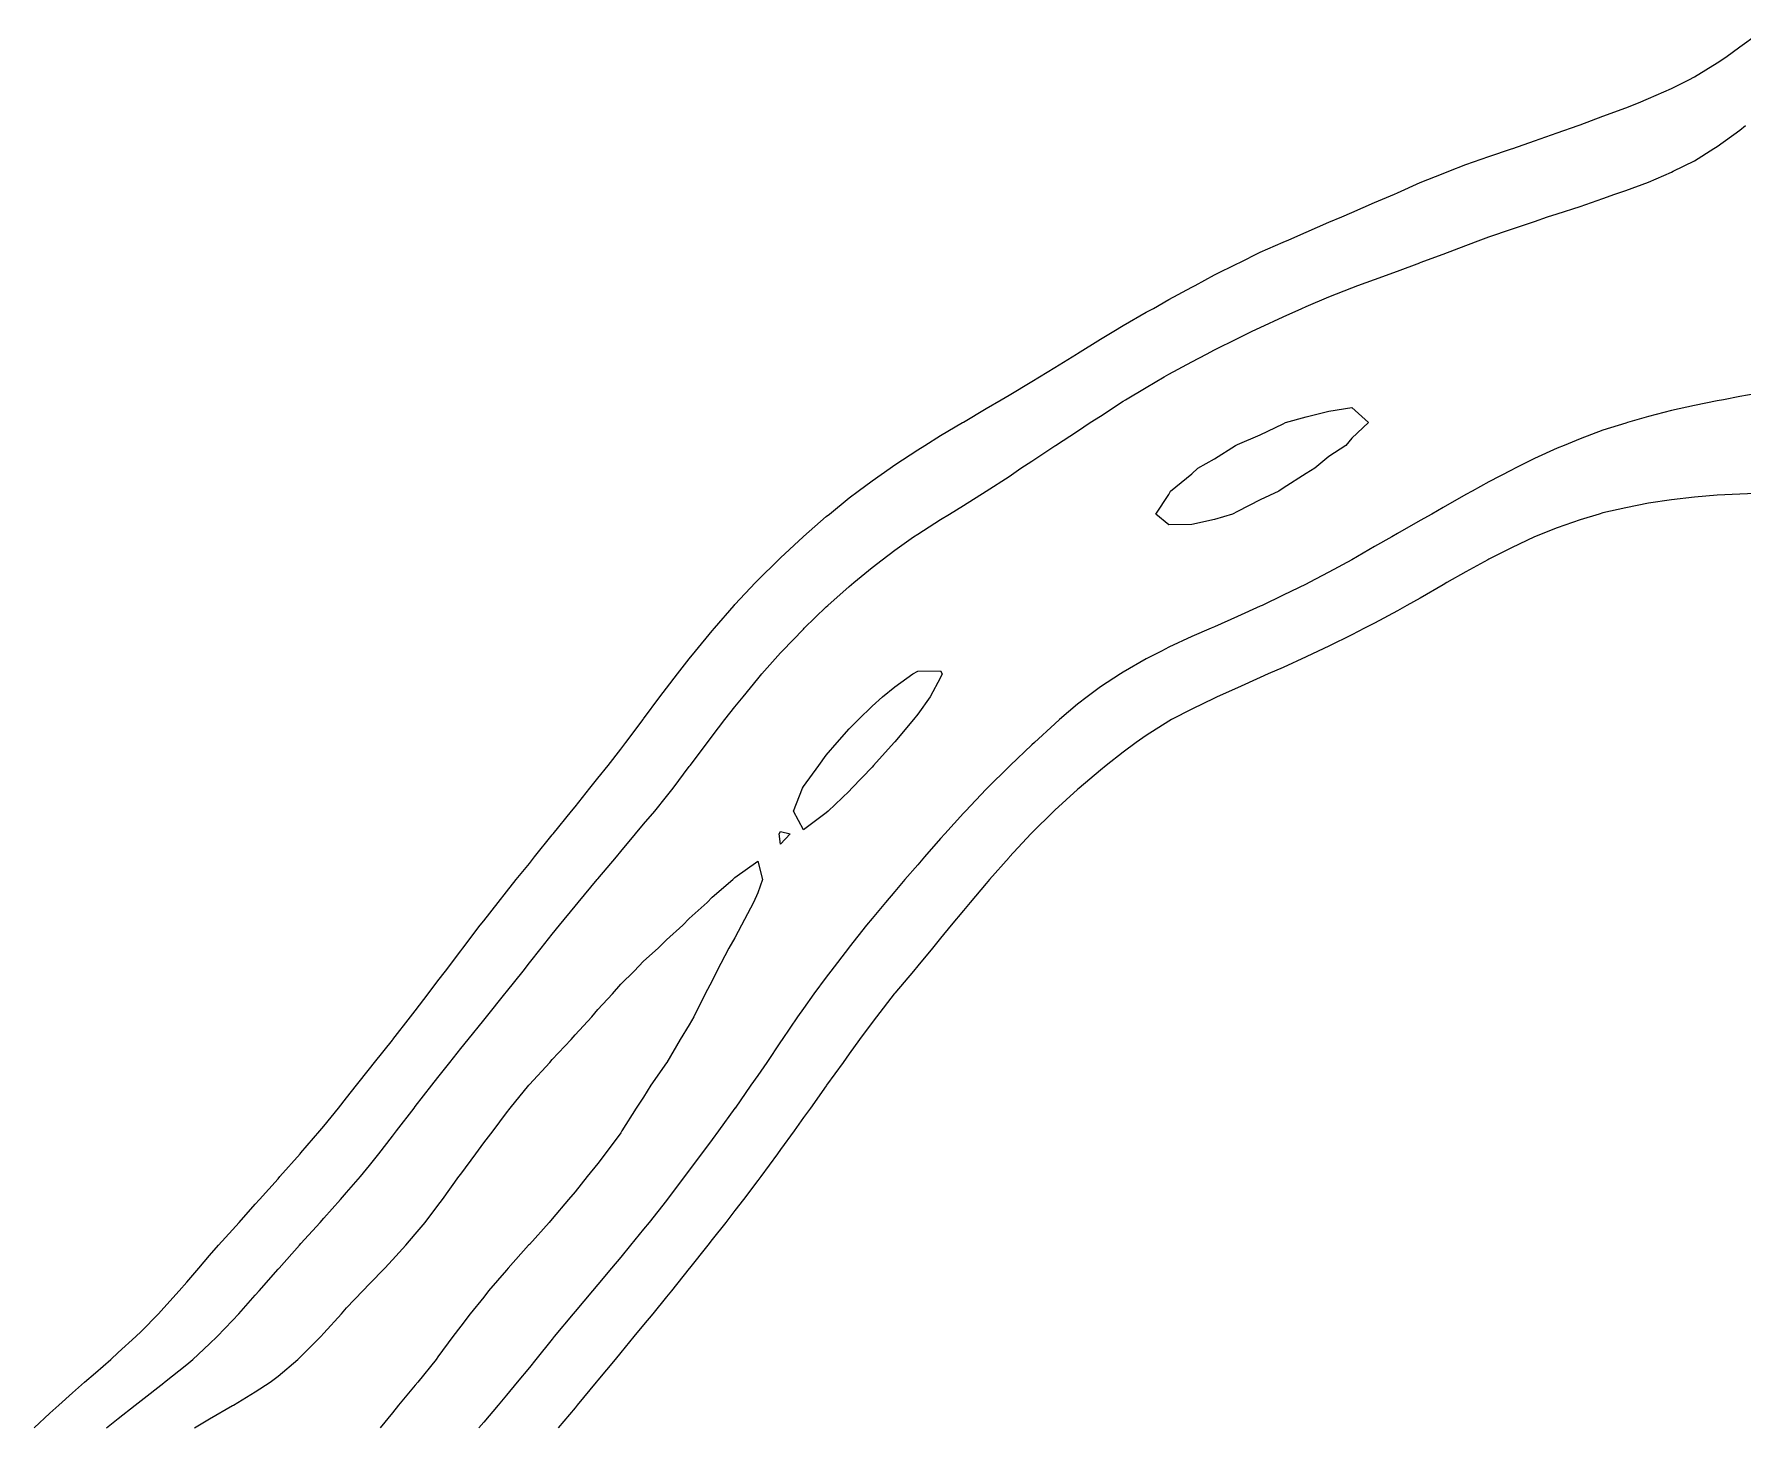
# Model space of a CAD drawing. Header units: inches. Extents: x -3765 to -2207, y 6717241 to 6718976.
# Drawn here: x -3345.3 to -3065, y 6718573.5 to 6718802 of the extents above; entities that cross this region are included whole.
import ezdxf

# ---------------------------------------------------------------- set-up
doc = ezdxf.new("R2010")
doc.units = ezdxf.units.IN
doc.header["$MEASUREMENT"] = 0

msp = doc.modelspace()

# ---------------------------------------------------------------- linework, layer by layer
for points in [[(-3345.32, 6718573.34), (-3342.77, 6718575.75), (-3341.29, 6718577.09), (-3339.03, 6718579.13), (-3337.04, 6718580.84), (-3335.28, 6718582.41), (-3332.74, 6718584.58), (-3331.53, 6718585.71), (-3328.64, 6718588.33), (-3327.78, 6718589.19), (-3324.94, 6718592.08), (-3324.03, 6718593.06), (-3321.55, 6718595.83), (-3320.29, 6718597.28), (-3318.32, 6718599.58), (-3316.54, 6718601.63), (-3315.06, 6718603.32), (-3312.79, 6718605.86), (-3311.7, 6718607.07), (-3309.04, 6718610.03), (-3308.34, 6718610.82), (-3305.29, 6718614.23), (-3304.99, 6718614.57), (-3301.67, 6718618.32), (-3301.55, 6718618.46), (-3298.47, 6718622.06), (-3297.8, 6718622.85), (-3295.4, 6718625.81), (-3294.05, 6718627.48), (-3292.42, 6718629.56), (-3290.3, 6718632.23), (-3289.46, 6718633.31), (-3286.55, 6718636.97), (-3286.48, 6718637.06), (-3283.56, 6718640.8), (-3282.81, 6718641.77), (-3280.68, 6718644.55), (-3279.06, 6718646.69), (-3277.84, 6718648.3), (-3275.31, 6718651.62), (-3274.98, 6718652.05), (-3272.13, 6718655.8), (-3271.56, 6718656.52), (-3269.21, 6718659.54), (-3267.81, 6718661.29), (-3266.21, 6718663.29), (-3264.06, 6718665.96), (-3263.2, 6718667.04), (-3260.32, 6718670.62), (-3260.18, 6718670.79), (-3257.15, 6718674.54), (-3256.57, 6718675.25), (-3254.12, 6718678.29), (-3252.82, 6718679.91), (-3251.16, 6718682.03), (-3249.07, 6718684.71), (-3248.26, 6718685.78), (-3245.41, 6718689.53), (-3245.32, 6718689.64), (-3242.64, 6718693.28), (-3241.58, 6718694.67), (-3239.78, 6718697.03), (-3237.83, 6718699.51), (-3236.82, 6718700.77), (-3234.08, 6718704.08), (-3233.71, 6718704.52), (-3230.45, 6718708.27), (-3230.33, 6718708.4), (-3226.94, 6718712.02), (-3226.58, 6718712.39), (-3223.17, 6718715.77), (-3222.84, 6718716.09), (-3219.14, 6718719.51), (-3219.09, 6718719.57), (-3215.34, 6718722.84), (-3214.83, 6718723.26), (-3211.59, 6718725.89), (-3210.11, 6718727.01), (-3207.84, 6718728.71), (-3204.88, 6718730.76), (-3204.1, 6718731.32), (-3200.35, 6718733.79), (-3199.2, 6718734.51), (-3196.6, 6718736.13), (-3192.99, 6718738.25), (-3192.85, 6718738.34), (-3189.1, 6718740.56), (-3186.64, 6718742), (-3185.36, 6718742.76), (-3181.61, 6718744.98), (-3180.34, 6718745.75), (-3177.86, 6718747.28), (-3174.27, 6718749.5), (-3174.11, 6718749.6), (-3170.36, 6718751.94), (-3168.17, 6718753.25), (-3166.62, 6718754.2), (-3162.87, 6718756.35), (-3161.68, 6718756.99), (-3159.12, 6718758.45), (-3155.37, 6718760.45), (-3154.8, 6718760.74), (-3151.62, 6718762.47), (-3147.87, 6718764.36), (-3147.59, 6718764.49), (-3144.13, 6718766.2), (-3140.38, 6718767.85), (-3139.47, 6718768.24), (-3136.63, 6718769.52), (-3132.88, 6718771.11), (-3130.77, 6718771.99), (-3129.13, 6718772.72), (-3125.39, 6718774.36), (-3122.12, 6718775.73), (-3121.64, 6718775.96), (-3117.89, 6718777.62), (-3114.14, 6718779.13), (-3113.21, 6718779.48), (-3110.39, 6718780.59), (-3106.65, 6718781.93), (-3102.9, 6718783.16), (-3102.67, 6718783.23), (-3099.15, 6718784.46), (-3095.4, 6718785.78), (-3092, 6718786.98), (-3091.65, 6718787.11), (-3087.91, 6718788.51), (-3084.16, 6718789.91), (-3082.05, 6718790.73), (-3080.41, 6718791.4), (-3076.66, 6718793.05), (-3073.79, 6718794.48), (-3072.91, 6718794.95), (-3069.17, 6718797.26), (-3067.77, 6718798.22), (-3065.42, 6718799.88), (-3062.57, 6718801.97)], [(-3333.43, 6718573.34), (-3331.53, 6718574.92), (-3328.75, 6718577.09), (-3327.78, 6718577.86), (-3324.03, 6718580.74), (-3323.91, 6718580.84), (-3320.29, 6718583.77), (-3319.29, 6718584.58), (-3316.54, 6718587.14), (-3315.28, 6718588.33), (-3312.79, 6718590.97), (-3311.74, 6718592.08), (-3309.04, 6718595.1), (-3308.39, 6718595.83), (-3305.29, 6718599.37), (-3305.11, 6718599.58), (-3301.78, 6718603.32), (-3301.55, 6718603.59), (-3298.41, 6718607.07), (-3297.8, 6718607.75), (-3295.04, 6718610.82), (-3294.05, 6718611.95), (-3291.8, 6718614.57), (-3290.3, 6718616.4), (-3288.77, 6718618.32), (-3286.55, 6718621.18), (-3285.87, 6718622.06), (-3282.99, 6718625.81), (-3282.81, 6718626.05), (-3280.07, 6718629.56), (-3279.06, 6718630.85), (-3277.11, 6718633.31), (-3275.31, 6718635.58), (-3274.11, 6718637.06), (-3271.56, 6718640.23), (-3271.09, 6718640.8), (-3268.09, 6718644.55), (-3267.81, 6718644.91), (-3265.11, 6718648.3), (-3264.06, 6718649.63), (-3262.13, 6718652.05), (-3260.32, 6718654.32), (-3259.1, 6718655.8), (-3256.57, 6718658.91), (-3256.04, 6718659.54), (-3252.93, 6718663.29), (-3252.82, 6718663.43), (-3249.79, 6718667.04), (-3249.07, 6718667.9), (-3246.63, 6718670.79), (-3245.32, 6718672.37), (-3243.5, 6718674.54), (-3241.58, 6718676.93), (-3240.49, 6718678.29), (-3237.83, 6718681.82), (-3237.66, 6718682.03), (-3234.85, 6718685.78), (-3234.08, 6718686.8), (-3231.98, 6718689.53), (-3230.33, 6718691.64), (-3229.01, 6718693.28), (-3226.58, 6718696.23), (-3225.9, 6718697.03), (-3222.84, 6718700.48), (-3222.57, 6718700.77), (-3219.09, 6718704.4), (-3218.97, 6718704.52), (-3215.34, 6718708.03), (-3215.08, 6718708.27), (-3211.59, 6718711.37), (-3210.82, 6718712.02), (-3207.84, 6718714.47), (-3206.18, 6718715.77), (-3204.1, 6718717.34), (-3201.02, 6718719.51), (-3200.35, 6718719.98), (-3196.6, 6718722.36), (-3195.14, 6718723.26), (-3192.85, 6718724.64), (-3189.1, 6718727.01), (-3189.1, 6718727.01), (-3185.36, 6718729.42), (-3183.4, 6718730.76), (-3181.61, 6718731.93), (-3177.86, 6718734.43), (-3177.75, 6718734.51), (-3174.11, 6718736.86), (-3172.03, 6718738.25), (-3170.36, 6718739.32), (-3166.62, 6718741.76), (-3166.23, 6718742), (-3162.87, 6718744), (-3159.88, 6718745.75), (-3159.12, 6718746.18), (-3155.37, 6718748.21), (-3152.97, 6718749.5), (-3151.62, 6718750.2), (-3147.87, 6718752.07), (-3145.46, 6718753.25), (-3144.13, 6718753.88), (-3140.38, 6718755.6), (-3137.34, 6718756.99), (-3136.63, 6718757.31), (-3132.88, 6718758.87), (-3129.13, 6718760.36), (-3128.13, 6718760.74), (-3125.39, 6718761.75), (-3121.64, 6718763.11), (-3117.93, 6718764.49), (-3117.89, 6718764.5), (-3114.14, 6718765.88), (-3110.39, 6718767.31), (-3107.97, 6718768.24), (-3106.65, 6718768.73), (-3102.9, 6718770.01), (-3099.15, 6718771.25), (-3096.99, 6718771.99), (-3095.4, 6718772.49), (-3091.65, 6718773.71), (-3087.91, 6718775.01), (-3085.94, 6718775.73), (-3084.16, 6718776.34), (-3080.41, 6718777.71), (-3076.66, 6718779.32), (-3076.36, 6718779.48), (-3072.91, 6718781.21), (-3069.71, 6718783.23), (-3069.17, 6718783.56), (-3065.42, 6718786.25), (-3064.54, 6718786.98)], [(-3061.67, 6718743.18), (-3065.42, 6718742.52), (-3068.13, 6718742), (-3069.17, 6718741.81), (-3072.91, 6718741.07), (-3076.66, 6718740.24), (-3080.41, 6718739.27), (-3083.86, 6718738.25), (-3084.16, 6718738.17), (-3087.91, 6718737), (-3091.65, 6718735.62), (-3094.26, 6718734.51), (-3095.4, 6718734.06), (-3099.15, 6718732.37), (-3102.31, 6718730.76), (-3102.9, 6718730.48), (-3106.65, 6718728.54), (-3109.35, 6718727.01), (-3110.39, 6718726.45), (-3114.14, 6718724.34), (-3115.98, 6718723.26), (-3117.89, 6718722.18), (-3121.64, 6718720.04), (-3122.55, 6718719.51), (-3125.39, 6718717.92), (-3129.13, 6718715.77), (-3129.13, 6718715.76), (-3132.88, 6718713.73), (-3136.12, 6718712.02), (-3136.63, 6718711.76), (-3140.38, 6718709.94), (-3143.85, 6718708.27), (-3144.13, 6718708.14), (-3147.87, 6718706.47), (-3151.62, 6718704.78), (-3152.2, 6718704.52), (-3155.37, 6718703.15), (-3159.12, 6718701.4), (-3160.34, 6718700.77), (-3162.87, 6718699.49), (-3166.62, 6718697.31), (-3167.06, 6718697.03), (-3170.36, 6718694.89), (-3172.53, 6718693.28), (-3174.11, 6718692.07), (-3177.09, 6718689.53), (-3177.86, 6718688.86), (-3181.2, 6718685.78), (-3181.61, 6718685.4), (-3185.15, 6718682.03), (-3185.36, 6718681.83), (-3188.93, 6718678.29), (-3189.1, 6718678.11), (-3192.52, 6718674.54), (-3192.85, 6718674.17), (-3195.92, 6718670.79), (-3196.6, 6718670.02), (-3199.22, 6718667.04), (-3200.35, 6718665.73), (-3202.46, 6718663.29), (-3204.1, 6718661.35), (-3205.64, 6718659.54), (-3207.84, 6718656.89), (-3208.75, 6718655.8), (-3211.59, 6718652.2), (-3211.71, 6718652.05), (-3214.58, 6718648.3), (-3215.34, 6718647.28), (-3217.37, 6718644.55), (-3219.09, 6718642.15), (-3220.05, 6718640.8), (-3222.6, 6718637.06), (-3222.84, 6718636.7), (-3225.12, 6718633.31), (-3226.58, 6718631.16), (-3227.7, 6718629.56), (-3230.32, 6718625.81), (-3230.33, 6718625.79), (-3233.04, 6718622.06), (-3234.08, 6718620.65), (-3235.81, 6718618.32), (-3237.83, 6718615.61), (-3238.61, 6718614.57), (-3241.47, 6718610.82), (-3241.58, 6718610.68), (-3244.43, 6718607.07), (-3245.32, 6718605.95), (-3247.47, 6718603.32), (-3249.07, 6718601.37), (-3250.57, 6718599.58), (-3252.82, 6718596.87), (-3253.71, 6718595.83), (-3256.57, 6718592.42), (-3256.86, 6718592.08), (-3259.97, 6718588.33), (-3260.32, 6718587.91), (-3263.02, 6718584.58), (-3264.06, 6718583.28), (-3266.05, 6718580.84), (-3267.81, 6718578.7), (-3269.17, 6718577.09), (-3271.56, 6718574.27), (-3272.35, 6718573.34)], [(-3148.71, 6718723.26), (-3151.62, 6718722.36), (-3155.37, 6718721.54), (-3159.12, 6718721.48), (-3161.25, 6718723.26), (-3159.12, 6718726.49), (-3158.86, 6718727.01), (-3155.37, 6718729.84), (-3154.37, 6718730.76), (-3151.62, 6718732.33), (-3148.22, 6718734.51), (-3147.87, 6718734.67), (-3144.13, 6718736.25), (-3140.38, 6718738.08), (-3139.97, 6718738.25), (-3136.63, 6718739.19), (-3132.88, 6718740.15), (-3129.13, 6718740.72), (-3126.36, 6718738.25), (-3129.13, 6718735.73), (-3130.08, 6718734.51), (-3132.88, 6718732.71), (-3135.19, 6718730.76), (-3136.63, 6718729.93), (-3140.38, 6718727.52), (-3141.11, 6718727.01), (-3144.13, 6718725.6), (-3147.87, 6718723.65), (-3148.71, 6718723.26)], [(-3061.67, 6718726.67), (-3065.42, 6718726.54), (-3069.17, 6718726.34), (-3072.91, 6718726.03), (-3076.66, 6718725.59), (-3080.41, 6718725.02), (-3084.16, 6718724.3), (-3087.91, 6718723.43), (-3088.51, 6718723.26), (-3091.65, 6718722.33), (-3095.4, 6718721.02), (-3099.12, 6718719.51), (-3099.15, 6718719.5), (-3102.9, 6718717.71), (-3106.65, 6718715.86), (-3106.82, 6718715.77), (-3110.39, 6718713.76), (-3113.52, 6718712.02), (-3114.14, 6718711.66), (-3117.89, 6718709.48), (-3120.06, 6718708.27), (-3121.64, 6718707.37), (-3125.39, 6718705.37), (-3127.05, 6718704.52), (-3129.13, 6718703.43), (-3132.88, 6718701.59), (-3134.62, 6718700.77), (-3136.63, 6718699.81), (-3140.38, 6718698.1), (-3142.82, 6718697.03), (-3144.13, 6718696.43), (-3147.87, 6718694.74), (-3151.19, 6718693.28), (-3151.62, 6718693.07), (-3155.37, 6718691.27), (-3158.71, 6718689.53), (-3159.12, 6718689.3), (-3162.87, 6718686.92), (-3164.5, 6718685.78), (-3166.62, 6718684.22), (-3169.4, 6718682.03), (-3170.36, 6718681.25), (-3173.87, 6718678.29), (-3174.11, 6718678.08), (-3177.86, 6718674.66), (-3177.99, 6718674.54), (-3181.61, 6718670.96), (-3181.77, 6718670.79), (-3185.26, 6718667.04), (-3185.36, 6718666.94), (-3188.56, 6718663.29), (-3189.1, 6718662.66), (-3191.75, 6718659.54), (-3192.85, 6718658.23), (-3194.85, 6718655.8), (-3196.6, 6718653.68), (-3197.93, 6718652.05), (-3200.35, 6718649.15), (-3201.05, 6718648.3), (-3204.1, 6718644.66), (-3204.18, 6718644.55), (-3207.11, 6718640.8), (-3207.84, 6718639.85), (-3209.88, 6718637.06), (-3211.59, 6718634.71), (-3212.57, 6718633.31), (-3215.29, 6718629.56), (-3215.34, 6718629.49), (-3217.96, 6718625.81), (-3219.09, 6718624.27), (-3220.64, 6718622.06), (-3222.84, 6718619.04), (-3223.36, 6718618.32), (-3226.11, 6718614.57), (-3226.58, 6718613.95), (-3228.95, 6718610.82), (-3230.33, 6718609.04), (-3231.84, 6718607.07), (-3234.08, 6718604.23), (-3234.79, 6718603.32), (-3237.78, 6718599.58), (-3237.83, 6718599.51), (-3240.77, 6718595.83), (-3241.58, 6718594.84), (-3243.81, 6718592.08), (-3245.32, 6718590.25), (-3246.9, 6718588.33), (-3249.07, 6718585.7), (-3249.99, 6718584.58), (-3252.82, 6718581.16), (-3253.09, 6718580.84), (-3256.2, 6718577.09), (-3256.57, 6718576.66), (-3259.35, 6718573.34)], [(-3215.06, 6718674.54), (-3215.34, 6718674.26), (-3219.09, 6718671.46), (-3220.71, 6718674.54), (-3219.25, 6718678.29), (-3219.09, 6718678.54), (-3216.56, 6718682.03), (-3215.34, 6718683.71), (-3213.54, 6718685.78), (-3211.59, 6718688.01), (-3210.07, 6718689.53), (-3207.84, 6718691.73), (-3206.11, 6718693.28), (-3204.1, 6718694.92), (-3201.14, 6718697.03), (-3200.35, 6718697.5), (-3196.6, 6718697.53), (-3196.31, 6718697.03), (-3196.6, 6718696.46), (-3198.28, 6718693.28), (-3200.35, 6718690.44), (-3201.06, 6718689.53), (-3204.1, 6718685.9), (-3204.2, 6718685.78), (-3207.6, 6718682.03), (-3207.84, 6718681.76), (-3211.13, 6718678.29), (-3211.59, 6718677.78), (-3215.06, 6718674.54)], [(-3221.25, 6718670.79), (-3222.84, 6718669.13), (-3223.06, 6718670.79), (-3222.84, 6718671.19), (-3221.25, 6718670.79)], [(-3319.03, 6718573.34), (-3316.54, 6718574.82), (-3312.79, 6718577), (-3312.62, 6718577.09), (-3309.04, 6718579.26), (-3306.58, 6718580.84), (-3305.29, 6718581.84), (-3302.03, 6718584.58), (-3301.55, 6718585.06), (-3298.31, 6718588.33), (-3297.8, 6718588.91), (-3294.91, 6718592.08), (-3294.05, 6718593.06), (-3291.41, 6718595.83), (-3290.3, 6718597.01), (-3287.78, 6718599.58), (-3286.55, 6718600.92), (-3284.32, 6718603.32), (-3282.81, 6718605.13), (-3281.16, 6718607.07), (-3279.06, 6718609.86), (-3278.31, 6718610.82), (-3275.62, 6718614.57), (-3275.31, 6718615), (-3272.85, 6718618.32), (-3271.56, 6718620.1), (-3270.03, 6718622.06), (-3267.81, 6718625.05), (-3267.19, 6718625.81), (-3264.15, 6718629.56), (-3264.06, 6718629.66), (-3260.73, 6718633.31), (-3260.32, 6718633.78), (-3257.21, 6718637.06), (-3256.57, 6718637.81), (-3253.82, 6718640.8), (-3252.82, 6718642), (-3250.44, 6718644.55), (-3249.07, 6718646.12), (-3246.88, 6718648.3), (-3245.32, 6718649.93), (-3242.95, 6718652.05), (-3241.58, 6718653.41), (-3238.88, 6718655.8), (-3237.83, 6718656.9), (-3234.91, 6718659.54), (-3234.08, 6718660.41), (-3230.69, 6718663.29), (-3230.33, 6718663.65), (-3226.58, 6718666.31), (-3225.81, 6718663.29), (-3226.58, 6718661.14), (-3227.28, 6718659.54), (-3229.27, 6718655.8), (-3230.33, 6718653.74), (-3231.32, 6718652.05), (-3233.3, 6718648.3), (-3234.08, 6718646.69), (-3235.21, 6718644.55), (-3237.1, 6718640.8), (-3237.83, 6718639.45), (-3239.3, 6718637.06), (-3241.52, 6718633.31), (-3241.58, 6718633.22), (-3244.11, 6718629.56), (-3245.32, 6718627.61), (-3246.52, 6718625.81), (-3248.87, 6718622.06), (-3249.07, 6718621.77), (-3251.64, 6718618.32), (-3252.82, 6718616.72), (-3254.57, 6718614.57), (-3256.57, 6718612.05), (-3257.64, 6718610.82), (-3260.32, 6718607.62), (-3260.83, 6718607.07), (-3264.06, 6718603.45), (-3264.19, 6718603.32), (-3267.54, 6718599.58), (-3267.81, 6718599.25), (-3270.75, 6718595.83), (-3271.56, 6718594.8), (-3273.77, 6718592.08), (-3275.31, 6718590.03), (-3276.63, 6718588.33), (-3279.06, 6718585), (-3279.37, 6718584.58), (-3282.39, 6718580.84), (-3282.81, 6718580.34), (-3285.56, 6718577.09), (-3286.55, 6718575.84), (-3288.52, 6718573.34)]]:
    msp.add_lwpolyline(points)

doc.saveas('drawing.dxf')
